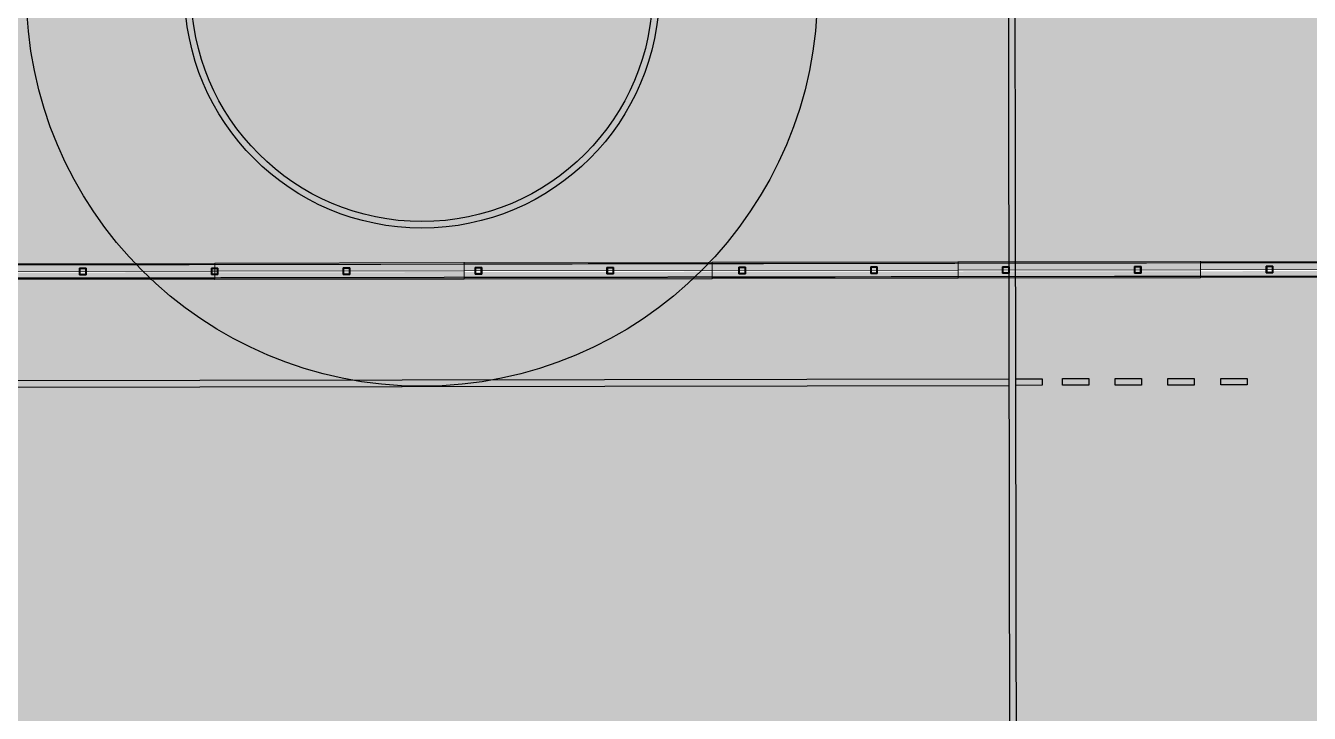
# Model space of a CAD drawing. Header units: inches. Extents: x 1693 to 10990, y 1878 to 5055.
# Drawn here: x 10306.52 to 10313.09, y 4354.45 to 4357.97 of the extents above; entities that cross this region are included whole.
import ezdxf

# ---------------------------------------------------------------- set-up
doc = ezdxf.new("R2010")
doc.units = ezdxf.units.IN
doc.linetypes.add('Rayas Pequeñas', pattern=[0.141111, 0.070556, -0.070556])
doc.layers.add('BLOQUE E-MOBILIARIO', color=7, linetype='Continuous')
doc.layers.add('BLOQUE E-MOBILIARIO_Pluma_Nº__28', color=7, linetype='Continuous', lineweight=35, true_color=0xa80f02)
doc.layers.add('CUBIERTA CALAMINON Y TRANSLUCIDO_Pluma_Nº__4', color=7, linetype='Continuous', lineweight=13, true_color=0x029e21)
doc.layers.add('CUBIERTA CALAMINON Y TRANSLUCIDO_Pluma_Nº__19', color=255, linetype='Continuous', lineweight=0)
doc.layers.add('CUBIERTA CALAMINON Y TRANSLUCIDO_Pluma_Nº__60', color=230, linetype='Continuous', lineweight=25)
pattern_1 = [(45, (0, 0), (-0.079549513, 0.079549513), []), (45, (-0.02652, 0.02652), (-0.079549513, 0.079549513), [])]

# ---------------------------------------------------------------- blocks, each defined once
blk = doc.blocks.new('SHS Conf en Caliente V 23[204]', base_point=(-11.2334, -409.1129))
at = {"layer": 'BLOQUE E-MOBILIARIO', "linetype": 'Continuous', "lineweight": 0, "true_color": 0xffffff}
h = blk.add_hatch(dxfattribs=at)
h.set_pattern_fill('ACERO', style=0, pattern_type=2)
h.set_pattern_definition(pattern_1)
h.paths.add_polyline_path([(-11.249, -409.0812), (-11.2652, -409.1285), (-11.2179, -409.1447), (-11.2017, -409.0973)])
h.paths.add_polyline_path([(-11.2472, -409.085), (-11.2055, -409.0992), (-11.2197, -409.1409), (-11.2614, -409.1266)], flags=0)
at = {"layer": 'BLOQUE E-MOBILIARIO_Pluma_Nº__28', "color": 14, "linetype": 'Rayas Pequeñas', "lineweight": 35, "true_color": 0xa80f02}
for p, q in [((-11.2652, -409.1285), (-11.249, -409.0812)), ((-11.2179, -409.1447), (-11.2652, -409.1285)), ((-11.2472, -409.085), (-11.2614, -409.1266)), ((-11.2614, -409.1266), (-11.2197, -409.1409)), ((-11.249, -409.0812), (-11.2017, -409.0973)), ((-11.2055, -409.0992), (-11.2472, -409.085)), ((-11.2197, -409.1409), (-11.2055, -409.0992)), ((-11.2017, -409.0973), (-11.2179, -409.1447))]:
    blk.add_line(p, q, dxfattribs=at)
blk = doc.blocks.new('SHS Conf en Caliente V 23[205]', base_point=(-12.1798, -408.7898))
at = {"layer": 'BLOQUE E-MOBILIARIO', "linetype": 'Continuous', "lineweight": 0, "true_color": 0xffffff}
h = blk.add_hatch(dxfattribs=at)
h.set_pattern_fill('ACERO', style=0, pattern_type=2)
h.set_pattern_definition(pattern_1)
h.paths.add_polyline_path([(-12.1954, -408.7581), (-12.2115, -408.8054), (-12.1642, -408.8215), (-12.1481, -408.7742)])
h.paths.add_polyline_path([(-12.1935, -408.7619), (-12.1519, -408.7761), (-12.1661, -408.8177), (-12.2077, -408.8035)], flags=0)
at = {"layer": 'BLOQUE E-MOBILIARIO_Pluma_Nº__28', "color": 14, "linetype": 'Rayas Pequeñas', "lineweight": 35, "true_color": 0xa80f02}
for p, q in [((-12.2115, -408.8054), (-12.1954, -408.7581)), ((-12.1935, -408.7619), (-12.2077, -408.8035)), ((-12.1954, -408.7581), (-12.1481, -408.7742)), ((-12.1519, -408.7761), (-12.1935, -408.7619)), ((-12.1642, -408.8215), (-12.2115, -408.8054)), ((-12.2077, -408.8035), (-12.1661, -408.8177)), ((-12.1661, -408.8177), (-12.1519, -408.7761)), ((-12.1481, -408.7742), (-12.1642, -408.8215))]:
    blk.add_line(p, q, dxfattribs=at)
blk = doc.blocks.new('SHS Conf en Caliente V 23[219]', base_point=(-10.2871, -409.436))
at = {"layer": 'BLOQUE E-MOBILIARIO', "linetype": 'Continuous', "lineweight": 0, "true_color": 0xffffff}
h = blk.add_hatch(dxfattribs=at)
h.set_pattern_fill('ACERO', style=0, pattern_type=2)
h.set_pattern_definition(pattern_1)
h.paths.add_polyline_path([(-10.2554, -409.4205), (-10.3027, -409.4043), (-10.3188, -409.4516), (-10.2715, -409.4678)])
h.paths.add_polyline_path([(-10.2592, -409.4223), (-10.2734, -409.464), (-10.315, -409.4498), (-10.3008, -409.4081)], flags=0)
at = {"layer": 'BLOQUE E-MOBILIARIO_Pluma_Nº__28', "color": 14, "linetype": 'Rayas Pequeñas', "lineweight": 35, "true_color": 0xa80f02}
for p, q in [((-10.3027, -409.4043), (-10.3188, -409.4516)), ((-10.315, -409.4498), (-10.3008, -409.4081)), ((-10.2554, -409.4205), (-10.3027, -409.4043)), ((-10.3008, -409.4081), (-10.2592, -409.4223)), ((-10.2592, -409.4223), (-10.2734, -409.464)), ((-10.2715, -409.4678), (-10.2554, -409.4205)), ((-10.3188, -409.4516), (-10.2715, -409.4678)), ((-10.2734, -409.464), (-10.315, -409.4498))]:
    blk.add_line(p, q, dxfattribs=at)
blk = doc.blocks.new('SHS Conf en Caliente V 23[220]', base_point=(-9.3407, -409.7592))
at = {"layer": 'BLOQUE E-MOBILIARIO', "linetype": 'Continuous', "lineweight": 0, "true_color": 0xffffff}
h = blk.add_hatch(dxfattribs=at)
h.set_pattern_fill('ACERO', style=0, pattern_type=2)
h.set_pattern_definition(pattern_1)
h.paths.add_polyline_path([(-9.309, -409.7436), (-9.3563, -409.7274), (-9.3725, -409.7748), (-9.3252, -409.7909)])
h.paths.add_polyline_path([(-9.3128, -409.7455), (-9.327, -409.7871), (-9.3687, -409.7729), (-9.3544, -409.7312)], flags=0)
at = {"layer": 'BLOQUE E-MOBILIARIO_Pluma_Nº__28', "color": 14, "linetype": 'Rayas Pequeñas', "lineweight": 35, "true_color": 0xa80f02}
for p, q in [((-9.3563, -409.7274), (-9.3725, -409.7748)), ((-9.3687, -409.7729), (-9.3544, -409.7312)), ((-9.309, -409.7436), (-9.3563, -409.7274)), ((-9.3544, -409.7312), (-9.3128, -409.7455)), ((-9.3725, -409.7748), (-9.3252, -409.7909)), ((-9.327, -409.7871), (-9.3687, -409.7729)), ((-9.3128, -409.7455), (-9.327, -409.7871)), ((-9.3252, -409.7909), (-9.309, -409.7436))]:
    blk.add_line(p, q, dxfattribs=at)
blk = doc.blocks.new('SHS Conf en Caliente V 23[221]', base_point=(-8.3944, -410.0823))
at = {"layer": 'BLOQUE E-MOBILIARIO', "linetype": 'Continuous', "lineweight": 0, "true_color": 0xffffff}
h = blk.add_hatch(dxfattribs=at)
h.set_pattern_fill('ACERO', style=0, pattern_type=2)
h.set_pattern_definition(pattern_1)
h.paths.add_polyline_path([(-8.3626, -410.0667), (-8.41, -410.0506), (-8.4261, -410.0979), (-8.3788, -410.114)])
h.paths.add_polyline_path([(-8.3665, -410.0686), (-8.3807, -410.1102), (-8.4223, -410.096), (-8.4081, -410.0544)], flags=0)
at = {"layer": 'BLOQUE E-MOBILIARIO_Pluma_Nº__28', "color": 14, "linetype": 'Rayas Pequeñas', "lineweight": 35, "true_color": 0xa80f02}
for p, q in [((-8.41, -410.0506), (-8.4261, -410.0979)), ((-8.4261, -410.0979), (-8.3788, -410.114)), ((-8.4223, -410.096), (-8.4081, -410.0544)), ((-8.3807, -410.1102), (-8.4223, -410.096)), ((-8.3626, -410.0667), (-8.41, -410.0506)), ((-8.4081, -410.0544), (-8.3665, -410.0686)), ((-8.3665, -410.0686), (-8.3807, -410.1102)), ((-8.3788, -410.114), (-8.3626, -410.0667))]:
    blk.add_line(p, q, dxfattribs=at)
blk = doc.blocks.new('SHS Conf en Caliente V 23[222]', base_point=(-7.448, -410.4054))
at = {"layer": 'BLOQUE E-MOBILIARIO', "linetype": 'Continuous', "lineweight": 0, "true_color": 0xffffff}
h = blk.add_hatch(dxfattribs=at)
h.set_pattern_fill('ACERO', style=0, pattern_type=2)
h.set_pattern_definition(pattern_1)
h.paths.add_polyline_path([(-7.4163, -410.3899), (-7.4636, -410.3737), (-7.4798, -410.421), (-7.4324, -410.4372)])
h.paths.add_polyline_path([(-7.4201, -410.3917), (-7.4343, -410.4334), (-7.476, -410.4191), (-7.4617, -410.3775)], flags=0)
at = {"layer": 'BLOQUE E-MOBILIARIO_Pluma_Nº__28', "color": 14, "linetype": 'Rayas Pequeñas', "lineweight": 35, "true_color": 0xa80f02}
for p, q in [((-7.4636, -410.3737), (-7.4798, -410.421)), ((-7.4798, -410.421), (-7.4324, -410.4372)), ((-7.476, -410.4191), (-7.4617, -410.3775)), ((-7.4343, -410.4334), (-7.476, -410.4191)), ((-7.4163, -410.3899), (-7.4636, -410.3737)), ((-7.4617, -410.3775), (-7.4201, -410.3917)), ((-7.4201, -410.3917), (-7.4343, -410.4334)), ((-7.4324, -410.4372), (-7.4163, -410.3899))]:
    blk.add_line(p, q, dxfattribs=at)
blk = doc.blocks.new('SHS Conf en Caliente V 23[223]', base_point=(-6.5017, -410.7286))
at = {"layer": 'BLOQUE E-MOBILIARIO', "linetype": 'Continuous', "lineweight": 0, "true_color": 0xffffff}
h = blk.add_hatch(dxfattribs=at)
h.set_pattern_fill('ACERO', style=0, pattern_type=2)
h.set_pattern_definition(pattern_1)
h.paths.add_polyline_path([(-6.4699, -410.713), (-6.5173, -410.6968), (-6.5334, -410.7441), (-6.4861, -410.7603)])
h.paths.add_polyline_path([(-6.4737, -410.7149), (-6.488, -410.7565), (-6.5296, -410.7423), (-6.5154, -410.7006)], flags=0)
at = {"layer": 'BLOQUE E-MOBILIARIO_Pluma_Nº__28', "color": 14, "linetype": 'Rayas Pequeñas', "lineweight": 35, "true_color": 0xa80f02}
for p, q in [((-6.5173, -410.6968), (-6.5334, -410.7441)), ((-6.5296, -410.7423), (-6.5154, -410.7006)), ((-6.4699, -410.713), (-6.5173, -410.6968)), ((-6.5154, -410.7006), (-6.4737, -410.7149)), ((-6.4861, -410.7603), (-6.4699, -410.713)), ((-6.5334, -410.7441), (-6.4861, -410.7603)), ((-6.488, -410.7565), (-6.5296, -410.7423)), ((-6.4737, -410.7149), (-6.488, -410.7565))]:
    blk.add_line(p, q, dxfattribs=at)
blk = doc.blocks.new('SHS Conf en Caliente V 23[224]', base_point=(-5.5553, -411.0517))
at = {"layer": 'BLOQUE E-MOBILIARIO', "linetype": 'Continuous', "lineweight": 0, "true_color": 0xffffff}
h = blk.add_hatch(dxfattribs=at)
h.set_pattern_fill('ACERO', style=0, pattern_type=2)
h.set_pattern_definition(pattern_1)
h.paths.add_polyline_path([(-5.5236, -411.0361), (-5.5709, -411.02), (-5.5871, -411.0673), (-5.5397, -411.0834)])
h.paths.add_polyline_path([(-5.5274, -411.038), (-5.5416, -411.0796), (-5.5832, -411.0654), (-5.569, -411.0238)], flags=0)
at = {"layer": 'BLOQUE E-MOBILIARIO_Pluma_Nº__28', "color": 14, "linetype": 'Rayas Pequeñas', "lineweight": 35, "true_color": 0xa80f02}
for p, q in [((-5.5709, -411.02), (-5.5871, -411.0673)), ((-5.5871, -411.0673), (-5.5397, -411.0834)), ((-5.5832, -411.0654), (-5.569, -411.0238)), ((-5.5416, -411.0796), (-5.5832, -411.0654)), ((-5.5236, -411.0361), (-5.5709, -411.02)), ((-5.569, -411.0238), (-5.5274, -411.038)), ((-5.5274, -411.038), (-5.5416, -411.0796)), ((-5.5397, -411.0834), (-5.5236, -411.0361))]:
    blk.add_line(p, q, dxfattribs=at)
blk = doc.blocks.new('SHS Conf en Caliente V 23[225]', base_point=(-4.609, -411.3748))
at = {"layer": 'BLOQUE E-MOBILIARIO', "linetype": 'Continuous', "lineweight": 0, "true_color": 0xffffff}
h = blk.add_hatch(dxfattribs=at)
h.set_pattern_fill('ACERO', style=0, pattern_type=2)
h.set_pattern_definition(pattern_1)
h.paths.add_polyline_path([(-4.5772, -411.3592), (-4.6245, -411.3431), (-4.6407, -411.3904), (-4.5934, -411.4066)])
h.paths.add_polyline_path([(-4.581, -411.3611), (-4.5953, -411.4027), (-4.6369, -411.3885), (-4.6227, -411.3469)], flags=0)
at = {"layer": 'BLOQUE E-MOBILIARIO_Pluma_Nº__28', "color": 14, "linetype": 'Rayas Pequeñas', "lineweight": 35, "true_color": 0xa80f02}
for p, q in [((-4.6245, -411.3431), (-4.6407, -411.3904)), ((-4.6407, -411.3904), (-4.5934, -411.4066)), ((-4.6369, -411.3885), (-4.6227, -411.3469)), ((-4.5953, -411.4027), (-4.6369, -411.3885)), ((-4.5772, -411.3592), (-4.6245, -411.3431)), ((-4.6227, -411.3469), (-4.581, -411.3611)), ((-4.581, -411.3611), (-4.5953, -411.4027)), ((-4.5934, -411.4066), (-4.5772, -411.3592))]:
    blk.add_line(p, q, dxfattribs=at)
blk = doc.blocks.new('SHS Conf en Caliente V 23[226]', base_point=(-3.6626, -411.6979))
at = {"layer": 'BLOQUE E-MOBILIARIO', "linetype": 'Continuous', "lineweight": 0, "true_color": 0xffffff}
h = blk.add_hatch(dxfattribs=at)
h.set_pattern_fill('ACERO', style=0, pattern_type=2)
h.set_pattern_definition(pattern_1)
h.paths.add_polyline_path([(-3.6309, -411.6824), (-3.6782, -411.6662), (-3.6943, -411.7135), (-3.647, -411.7297)])
h.paths.add_polyline_path([(-3.6347, -411.6842), (-3.6489, -411.7259), (-3.6905, -411.7117), (-3.6763, -411.67)], flags=0)
at = {"layer": 'BLOQUE E-MOBILIARIO_Pluma_Nº__28', "color": 14, "linetype": 'Rayas Pequeñas', "lineweight": 35, "true_color": 0xa80f02}
for p, q in [((-3.6782, -411.6662), (-3.6943, -411.7135)), ((-3.6905, -411.7117), (-3.6763, -411.67)), ((-3.6309, -411.6824), (-3.6782, -411.6662)), ((-3.6763, -411.67), (-3.6347, -411.6842)), ((-3.6347, -411.6842), (-3.6489, -411.7259)), ((-3.647, -411.7297), (-3.6309, -411.6824)), ((-3.6943, -411.7135), (-3.647, -411.7297)), ((-3.6489, -411.7259), (-3.6905, -411.7117))]:
    blk.add_line(p, q, dxfattribs=at)

msp = doc.modelspace()

# ---------------------------------------------------------------- hatches: boundary and pattern name
at = {"layer": 'CUBIERTA CALAMINON Y TRANSLUCIDO_Pluma_Nº__19', "linetype": 'Continuous', "lineweight": 0}
h = msp.add_hatch(color=255, dxfattribs=at)
h.set_gradient(color1=(255, 255, 255), color2=(0, 0, 0), one_color=1, name='INVCYLINDER')
h.paths.add_polyline_path([(10295.9652, 4359.5653), (10295.9634, 4356.6964), (10318.0033, 4356.7332), (10318.0021, 4359.5916)])
h = msp.add_hatch(color=255, dxfattribs=at)
h.set_gradient(color1=(199, 200, 202), color2=(0, 0, 0), one_color=1, name='INVCYLINDER')
h.paths.add_polyline_path([(10295.97, 4356.6964), (10295.9682, 4353.8275), (10318.0081, 4353.8643), (10318.007, 4356.7227)])

# ---------------------------------------------------------------- linework, layer by layer
at = {"layer": 'CUBIERTA CALAMINON Y TRANSLUCIDO_Pluma_Nº__4', "color": 104, "linetype": 'Continuous', "lineweight": 5, "true_color": 0x029e21, "flags": 128}
for points in [[(10297.1744, 4356.7352), (10297.764, 4356.7362), (10298.8796, 4356.738), (10300.0348, 4356.74), (10301.2242, 4356.742), (10302.4423, 4356.744), (10303.6837, 4356.7461), (10304.9426, 4356.7482), (10306.2131, 4356.7503), (10307.4895, 4356.7524), (10308.766, 4356.7546), (10310.0365, 4356.7567), (10311.2954, 4356.7588), (10312.5367, 4356.7609), (10313.7549, 4356.7629), (10314.9443, 4356.7649), (10316.0994, 4356.7668), (10317.215, 4356.7687), (10317.8047, 4356.7696)], [(10317.802, 4356.775), (10316.097, 4356.7722), (10314.9422, 4356.7703), (10313.7531, 4356.7683), (10312.5353, 4356.7662), (10311.2943, 4356.7642), (10310.0358, 4356.7621), (10308.7656, 4356.76), (10307.4895, 4356.7578), (10306.2135, 4356.7557), (10304.9433, 4356.7536), (10303.6848, 4356.7515), (10302.4438, 4356.7494), (10301.226, 4356.7474), (10300.0369, 4356.7454), (10298.8821, 4356.7435), (10297.177, 4356.7406)], [(10315.777, 4356.7663), (10314.9443, 4356.7649), (10313.7549, 4356.7629), (10312.5367, 4356.7609), (10311.2954, 4356.7588), (10310.0365, 4356.7567), (10308.766, 4356.7546), (10307.4895, 4356.7524), (10306.2131, 4356.7503), (10304.9426, 4356.7482), (10303.6837, 4356.7461), (10302.4423, 4356.744), (10301.2242, 4356.742), (10300.0348, 4356.74), (10299.2021, 4356.7386)], [(10315.7643, 4356.7716), (10314.9422, 4356.7703), (10313.7531, 4356.7683), (10312.5353, 4356.7662), (10311.2943, 4356.7642), (10310.0358, 4356.7621), (10308.7656, 4356.76), (10307.4895, 4356.7578), (10306.2135, 4356.7557), (10304.9433, 4356.7536), (10303.6848, 4356.7515), (10302.4438, 4356.7494), (10301.226, 4356.7474), (10300.0369, 4356.7454), (10299.2148, 4356.744)], [(10307.4897, 4356.6734), (10307.4897, 4356.6735), (10307.4897, 4356.6739), (10307.4897, 4356.6744), (10307.4897, 4356.675), (10307.4897, 4356.6758), (10307.4897, 4356.6768), (10307.4897, 4356.6778), (10307.4897, 4356.6788), (10307.4896, 4356.7156), (10307.4895, 4356.7524), (10307.4895, 4356.7535), (10307.4895, 4356.7545), (10307.4895, 4356.7554), (10307.4895, 4356.7562), (10307.4895, 4356.7569), (10307.4895, 4356.7574), (10307.4895, 4356.7577), (10307.4895, 4356.7578)], [(10307.4897, 4356.6734), (10307.4897, 4356.6735), (10307.4897, 4356.6739), (10307.4897, 4356.6744), (10307.4897, 4356.675), (10307.4897, 4356.6758), (10307.4897, 4356.6768), (10307.4897, 4356.6778), (10307.4897, 4356.6788), (10307.4896, 4356.7156), (10307.4895, 4356.7524), (10307.4895, 4356.7535), (10307.4895, 4356.7545), (10307.4895, 4356.7554), (10307.4895, 4356.7562), (10307.4895, 4356.7569), (10307.4895, 4356.7574), (10307.4895, 4356.7577), (10307.4895, 4356.7578)], [(10308.7656, 4356.76), (10308.7657, 4356.7599), (10308.7657, 4356.7595), (10308.7658, 4356.759), (10308.7658, 4356.7584), (10308.7659, 4356.7576), (10308.7659, 4356.7566), (10308.7659, 4356.7556), (10308.766, 4356.7546), (10308.766, 4356.7178), (10308.7661, 4356.681), (10308.7661, 4356.6799), (10308.7661, 4356.6789), (10308.766, 4356.678), (10308.766, 4356.6772), (10308.7659, 4356.6765), (10308.7659, 4356.676), (10308.7658, 4356.6757), (10308.7657, 4356.6756)], [(10308.7656, 4356.76), (10308.7657, 4356.7599), (10308.7657, 4356.7595), (10308.7658, 4356.759), (10308.7658, 4356.7584), (10308.7659, 4356.7576), (10308.7659, 4356.7566), (10308.7659, 4356.7556), (10308.766, 4356.7546), (10308.766, 4356.7178), (10308.7661, 4356.681), (10308.7661, 4356.6799), (10308.7661, 4356.6789), (10308.766, 4356.678), (10308.766, 4356.6772), (10308.7659, 4356.6765), (10308.7659, 4356.676), (10308.7658, 4356.6757), (10308.7657, 4356.6756)], [(10310.0358, 4356.7621), (10310.0359, 4356.762), (10310.0361, 4356.7617), (10310.0362, 4356.7612), (10310.0363, 4356.7605), (10310.0364, 4356.7597), (10310.0365, 4356.7587), (10310.0365, 4356.7577), (10310.0365, 4356.7567), (10310.0366, 4356.7199), (10310.0366, 4356.6831), (10310.0366, 4356.682), (10310.0366, 4356.681), (10310.0365, 4356.6801), (10310.0364, 4356.6793), (10310.0363, 4356.6786), (10310.0362, 4356.6781), (10310.0361, 4356.6778), (10310.0359, 4356.6777)], [(10310.0358, 4356.7621), (10310.0359, 4356.762), (10310.0361, 4356.7617), (10310.0362, 4356.7612), (10310.0363, 4356.7605), (10310.0364, 4356.7597), (10310.0365, 4356.7587), (10310.0365, 4356.7577), (10310.0365, 4356.7567), (10310.0366, 4356.7199), (10310.0366, 4356.6831), (10310.0366, 4356.682), (10310.0366, 4356.681), (10310.0365, 4356.6801), (10310.0364, 4356.6793), (10310.0363, 4356.6786), (10310.0362, 4356.6781), (10310.0361, 4356.6778), (10310.0359, 4356.6777)], [(10311.2943, 4356.7642), (10311.2945, 4356.7641), (10311.2947, 4356.7638), (10311.2949, 4356.7633), (10311.295, 4356.7626), (10311.2952, 4356.7618), (10311.2953, 4356.7608), (10311.2953, 4356.7598), (10311.2954, 4356.7588), (10311.2954, 4356.722), (10311.2955, 4356.6852), (10311.2955, 4356.6841), (10311.2954, 4356.6831), (10311.2953, 4356.6822), (10311.2952, 4356.6814), (10311.295, 4356.6807), (10311.2948, 4356.6802), (10311.2946, 4356.6799), (10311.2944, 4356.6798)], [(10311.2943, 4356.7642), (10311.2945, 4356.7641), (10311.2947, 4356.7638), (10311.2949, 4356.7633), (10311.295, 4356.7626), (10311.2952, 4356.7618), (10311.2953, 4356.7608), (10311.2953, 4356.7598), (10311.2954, 4356.7588), (10311.2954, 4356.722), (10311.2955, 4356.6852), (10311.2955, 4356.6841), (10311.2954, 4356.6831), (10311.2953, 4356.6822), (10311.2952, 4356.6814), (10311.295, 4356.6807), (10311.2948, 4356.6802), (10311.2946, 4356.6799), (10311.2944, 4356.6798)], [(10312.5353, 4356.7662), (10312.5356, 4356.7661), (10312.5358, 4356.7658), (10312.5361, 4356.7653), (10312.5363, 4356.7647), (10312.5365, 4356.7639), (10312.5366, 4356.7629), (10312.5367, 4356.7619), (10312.5367, 4356.7609), (10312.5368, 4356.7241), (10312.5369, 4356.6873), (10312.5368, 4356.6862), (10312.5367, 4356.6852), (10312.5366, 4356.6843), (10312.5364, 4356.6835), (10312.5362, 4356.6828), (10312.536, 4356.6823), (10312.5357, 4356.682), (10312.5354, 4356.6819)], [(10312.5353, 4356.7662), (10312.5356, 4356.7661), (10312.5358, 4356.7658), (10312.5361, 4356.7653), (10312.5363, 4356.7647), (10312.5365, 4356.7639), (10312.5366, 4356.7629), (10312.5367, 4356.7619), (10312.5367, 4356.7609), (10312.5368, 4356.7241), (10312.5369, 4356.6873), (10312.5368, 4356.6862), (10312.5367, 4356.6852), (10312.5366, 4356.6843), (10312.5364, 4356.6835), (10312.5362, 4356.6828), (10312.536, 4356.6823), (10312.5357, 4356.682), (10312.5354, 4356.6819)], [(10317.8048, 4356.6961), (10316.0996, 4356.6932), (10314.9444, 4356.6913), (10313.755, 4356.6893), (10312.5369, 4356.6873), (10311.2955, 4356.6852), (10310.0366, 4356.6831), (10308.7661, 4356.681), (10307.4897, 4356.6788), (10306.2132, 4356.6767), (10304.9427, 4356.6746), (10303.6838, 4356.6725), (10302.4425, 4356.6704), (10301.2243, 4356.6684), (10300.0349, 4356.6664), (10298.8798, 4356.6645), (10297.1745, 4356.6616)], [(10317.8022, 4356.6907), (10316.0971, 4356.6878), (10314.9423, 4356.6859), (10313.7532, 4356.6839), (10312.5354, 4356.6819), (10311.2944, 4356.6798), (10310.0359, 4356.6777), (10308.7657, 4356.6756), (10307.4897, 4356.6734), (10306.2136, 4356.6713), (10304.9434, 4356.6692), (10303.6849, 4356.6671), (10302.4439, 4356.665), (10301.2261, 4356.663), (10300.037, 4356.661), (10298.8822, 4356.6591), (10297.1772, 4356.6562)], [(10297.7641, 4356.6994), (10298.8797, 4356.7013), (10300.0348, 4356.7032), (10301.2242, 4356.7052), (10302.4424, 4356.7072), (10303.6838, 4356.7093), (10304.9426, 4356.7114), (10306.2132, 4356.7135), (10307.4761, 4356.7156)], [(10299.2022, 4356.7018), (10300.0348, 4356.7032), (10301.2242, 4356.7052), (10302.4424, 4356.7072), (10303.6838, 4356.7093), (10304.9426, 4356.7114), (10306.2132, 4356.7135), (10307.4761, 4356.7156)], [(10315.7771, 4356.6927), (10314.9444, 4356.6913), (10313.755, 4356.6893), (10312.5369, 4356.6873), (10311.2955, 4356.6852), (10310.0366, 4356.6831), (10308.7661, 4356.681), (10307.4897, 4356.6788), (10306.2132, 4356.6767), (10304.9427, 4356.6746), (10303.6838, 4356.6725), (10302.4425, 4356.6704), (10301.2243, 4356.6684), (10300.0349, 4356.6664), (10299.2022, 4356.665)], [(10315.7644, 4356.6873), (10314.9423, 4356.6859), (10313.7532, 4356.6839), (10312.5354, 4356.6819), (10311.2944, 4356.6798), (10310.0359, 4356.6777), (10308.7657, 4356.6756), (10307.4897, 4356.6734), (10306.2136, 4356.6713), (10304.9434, 4356.6692), (10303.6849, 4356.6671), (10302.4439, 4356.665), (10301.2261, 4356.663), (10300.037, 4356.661), (10299.2149, 4356.6596)], [(10307.5031, 4356.7157), (10307.4896, 4356.7156), (10307.4761, 4356.7156)], [(10307.5031, 4356.7157), (10307.4896, 4356.7156), (10307.4761, 4356.7156)], [(10317.2151, 4356.7319), (10316.0995, 4356.73), (10314.9444, 4356.7281), (10313.755, 4356.7261), (10312.5368, 4356.7241), (10311.2954, 4356.722), (10310.0366, 4356.7199), (10308.766, 4356.7178), (10307.5031, 4356.7157)], [(10315.777, 4356.7295), (10314.9444, 4356.7281), (10313.755, 4356.7261), (10312.5368, 4356.7241), (10311.2954, 4356.722), (10310.0366, 4356.7199), (10308.766, 4356.7178), (10307.5031, 4356.7157)]]:
    msp.add_lwpolyline(points, dxfattribs=at)
at = {"layer": 'CUBIERTA CALAMINON Y TRANSLUCIDO_Pluma_Nº__60', "color": 230, "linetype": 'Continuous', "lineweight": 25}
for p, q in [((10317.3283, 4356.7658), (10296.7397, 4356.7314)), ((10317.3284, 4356.6983), (10296.7398, 4356.6639)), ((10305.5497, 4356.1555), (10311.5576, 4356.1655)), ((10305.5498, 4356.1217), (10311.5577, 4356.1318))]:
    msp.add_line(p, q, dxfattribs=at)
at = {"layer": 'CUBIERTA CALAMINON Y TRANSLUCIDO_Pluma_Nº__60', "color": 230, "linetype": 'Continuous', "lineweight": 25, "flags": 128}
for points in [[(10311.5779, 4364.2323), (10305.5025, 4364.2222), (10305.5228, 4352.0714), (10311.5982, 4352.0816)], [(10311.5442, 4364.1985), (10305.5363, 4364.1885), (10305.5565, 4352.1052), (10311.5644, 4352.1153)], [(10311.7264, 4356.1658), (10311.7264, 4356.132), (10311.5914, 4356.1318), (10311.5914, 4356.1656)], [(10311.9646, 4356.1662), (10311.9647, 4356.1324), (10311.8296, 4356.1322), (10311.8296, 4356.166)], [(10312.2346, 4356.1666), (10312.2347, 4356.1329), (10312.0997, 4356.1327), (10312.0996, 4356.1664)], [(10312.5046, 4356.1671), (10312.5047, 4356.1333), (10312.3697, 4356.1331), (10312.3696, 4356.1669)], [(10312.7746, 4356.1676), (10312.7747, 4356.1338), (10312.6397, 4356.1336), (10312.6396, 4356.1673)]]:
    msp.add_lwpolyline(points, close=True, dxfattribs=at)
at = {"layer": 'CUBIERTA CALAMINON Y TRANSLUCIDO_Pluma_Nº__60', "color": 230, "linetype": 'Continuous', "lineweight": 25}
for radius in [2.0251, 1.2151, 1.1813]:
    msp.add_circle((10308.5503, 4358.1519), radius, dxfattribs=at)

# ---------------------------------------------------------------- block references
at = {"layer": 'BLOQUE E-MOBILIARIO', "color": 5, "linetype": 'Rayas Pequeñas', "lineweight": 13, "xscale": 0.6750421965442606, "yscale": 0.6750421965442606, "zscale": 0.6750421965442606, "rotation": 18.94787699857764}
for name, p in [('SHS Conf en Caliente V 23[204]', (10307.4896, 4356.7156)), ('SHS Conf en Caliente V 23[219]', (10308.1646, 4356.7168)), ('SHS Conf en Caliente V 23[220]', (10308.8397, 4356.7179)), ('SHS Conf en Caliente V 23[221]', (10309.5147, 4356.719)), ('SHS Conf en Caliente V 23[222]', (10310.1898, 4356.7201)), ('SHS Conf en Caliente V 23[223]', (10310.8648, 4356.7213)), ('SHS Conf en Caliente V 23[224]', (10311.5398, 4356.7224)), ('SHS Conf en Caliente V 23[225]', (10312.2149, 4356.7235)), ('SHS Conf en Caliente V 23[226]', (10312.8899, 4356.7247)), ('SHS Conf en Caliente V 23[205]', (10306.8146, 4356.7145))]:
    msp.add_blockref(name, p, dxfattribs=at)

doc.saveas('drawing.dxf')
